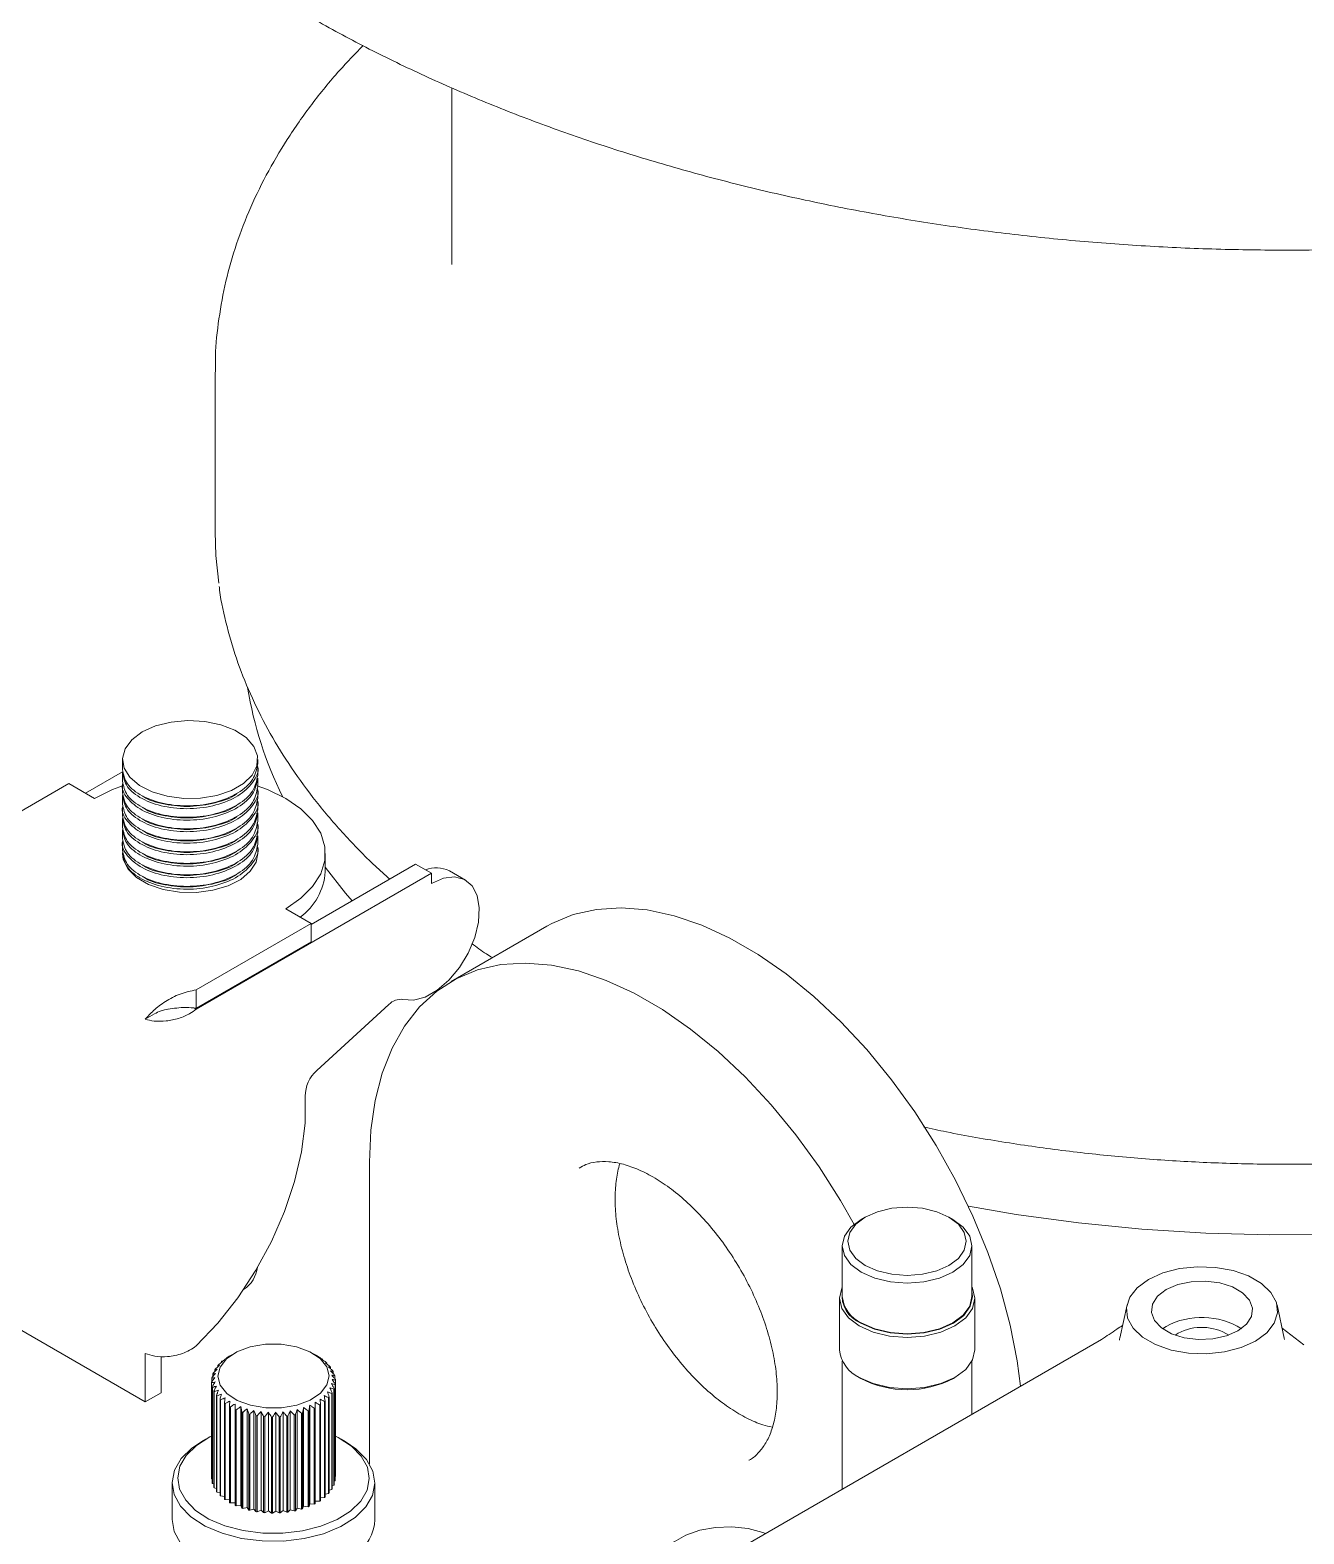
# Model space of a CAD drawing. Header units: millimetres. Extents: x 30710 to 48779, y -19256 to -8564.
# Drawn here: x 40227.6 to 40340.6, y -15213.7 to -15080.2 of the extents above; entities that cross this region are included whole.
import ezdxf

# ---------------------------------------------------------------- set-up
doc = ezdxf.new("R2010")
doc.units = ezdxf.units.MM
doc.header["$LTSCALE"] = 10
doc.layers.add('粗实线', color=4, linetype='Continuous', lineweight=18)

msp = doc.modelspace()

# ---------------------------------------------------------------- linework, layer by layer
at = {"layer": '粗实线'}
for p, q in [((40265.004, -15085.355), (40265.006, -15101.032)), ((40265.007, -15100.931), (40265.006, -15101.032)), ((40244.007, -15110.566), (40244.006, -15110.673)), ((40244.006, -15110.673), (40244.006, -15124.757)), ((40235.779, -15144.958), (40235.779, -15145.851)), ((40247.779, -15145.34), (40247.779, -15144.958)), ((40232.516, -15147.949), (40235.796, -15146.056)), ((40235.779, -15146.103), (40235.779, -15146.871)), ((40247.779, -15146.361), (40247.779, -15145.592)), ((40247.779, -15147.382), (40247.779, -15146.613)), ((40220.83, -15152.981), (40231.031, -15147.092)), ((40231.031, -15147.092), (40233.294, -15148.398)), ((40235.779, -15147.123), (40235.779, -15147.892)), ((40247.779, -15148.402), (40247.779, -15147.634)), ((40235.779, -15148.144), (40235.779, -15148.913)), ((40235.779, -15149.165), (40235.779, -15149.933)), ((40247.779, -15149.423), (40247.779, -15148.654)), ((40235.779, -15150.185), (40235.779, -15150.954)), ((40247.779, -15150.444), (40247.779, -15149.675)), ((40235.779, -15151.206), (40235.779, -15151.975)), ((40247.779, -15151.464), (40247.779, -15150.696)), ((40247.779, -15152.485), (40247.779, -15151.716)), ((40235.779, -15152.227), (40235.779, -15152.995)), ((40235.779, -15153.247), (40235.779, -15153.296)), ((40247.779, -15153.296), (40247.779, -15152.737)), ((40253.779, -15154.929), (40253.779, -15153.296)), ((40252.527, -15159.583), (40261.789, -15154.236)), ((40261.789, -15154.236), (40263.203, -15155.053)), ((40242.326, -15167.105), (40263.203, -15155.053)), ((40263.203, -15155.053), (40263.203, -15155.951)), ((40266.203, -15155.654), (40264.789, -15154.837)), ((40252.527, -15159.501), (40250.264, -15158.195)), ((40242.326, -15165.39), (40252.527, -15159.501)), ((40252.527, -15159.501), (40252.527, -15161.134)), ((40273.425, -15159.754), (40264.939, -15164.652)), ((40242.326, -15167.023), (40252.527, -15161.134)), ((40242.326, -15165.39), (40242.326, -15167.023)), ((40237.8, -15168.003), (40238.618, -15167.531)), ((40242.164, -15167.012), (40242.326, -15167.105)), ((40259.427, -15166.698), (40253.013, -15172.551)), ((40257.689, -15207.444), (40257.689, -15180.677)), ((40301.682, -15185.561), (40301.328, -15185.765)), ((40309.107, -15185.561), (40309.461, -15185.765)), ((40299.645, -15188.112), (40299.645, -15192.603)), ((40311.145, -15192.603), (40311.145, -15188.112)), ((40237.8, -15201.961), (40220.83, -15192.164)), ((40299.395, -15192.766), (40299.395, -15197.339)), ((40311.395, -15197.339), (40311.395, -15192.766)), ((40324.904, -15193.345), (40324.261, -15196.298)), ((40338.855, -15196.298), (40338.212, -15193.345)), ((40328.376, -15195.257), (40328.058, -15195.461)), ((40329.437, -15195.869), (40329.184, -15196.035)), ((40340.598, -15196.907), (40338.664, -15195.421)), ((40322.654, -15196.421), (40256.474, -15234.625)), ((40338.879, -15196.423), (40338.855, -15196.298)), ((40237.8, -15201.961), (40237.8, -15197.651)), ((40239.215, -15201.145), (40239.215, -15197.919)), ((40244.582, -15198.45), (40244.582, -15198.384)), ((40244.997, -15198.093), (40244.997, -15198.065)), ((40245.691, -15197.651), (40245.48, -15197.772)), ((40245.48, -15197.773), (40245.48, -15197.772)), ((40253.07, -15197.882), (40252.67, -15197.651)), ((40253.537, -15198.231), (40253.537, -15198.189)), ((40253.923, -15198.602), (40253.923, -15198.519)), ((40299.645, -15198.328), (40299.645, -15209.703)), ((40311.145, -15203.064), (40311.145, -15198.328)), ((40243.697, -15200.195), (40243.697, -15199.878)), ((40243.794, -15199.714), (40243.794, -15199.483)), ((40243.976, -15199.262), (40243.976, -15199.099)), ((40244.24, -15198.84), (40244.24, -15198.73)), ((40254.235, -15199.005), (40254.235, -15198.875)), ((40254.467, -15199.44), (40254.467, -15199.251)), ((40254.615, -15199.903), (40254.615, -15199.64)), ((40301.294, -15199.87), (40301.152, -15199.788)), ((40309.497, -15199.869), (40309.638, -15199.788)), ((40237.8, -15201.961), (40239.215, -15201.145)), ((40243.682, -15208.735), (40243.682, -15200.216)), ((40243.686, -15208.797), (40243.686, -15200.277)), ((40243.745, -15209.132), (40243.745, -15200.613)), ((40243.762, -15209.193), (40243.762, -15200.673)), ((40243.893, -15209.522), (40243.893, -15201.002)), ((40243.924, -15209.581), (40243.924, -15201.061)), ((40254.349, -15209.732), (40254.349, -15201.212)), ((40254.384, -15209.674), (40254.384, -15201.154)), ((40254.544, -15209.349), (40254.544, -15200.83)), ((40254.566, -15209.289), (40254.566, -15200.769)), ((40254.654, -15208.956), (40254.654, -15200.436)), ((40254.663, -15208.895), (40254.663, -15200.375)), ((40254.678, -15208.557), (40254.678, -15200.037)), ((40244.125, -15209.897), (40244.125, -15201.378)), ((40244.168, -15209.954), (40244.168, -15201.434)), ((40244.437, -15210.253), (40244.437, -15201.734)), ((40244.491, -15210.306), (40244.491, -15201.786)), ((40244.823, -15210.584), (40244.823, -15202.064)), ((40244.889, -15210.632), (40244.889, -15202.112)), ((40245.278, -15210.884), (40245.278, -15202.364)), ((40245.354, -15210.927), (40245.354, -15202.407)), ((40245.766, -15210.911), (40245.766, -15202.146)), ((40245.794, -15211.149), (40245.794, -15202.629)), ((40245.879, -15211.186), (40245.879, -15202.666)), ((40246.284, -15211.14), (40246.284, -15202.375)), ((40246.849, -15211.33), (40246.849, -15202.565)), ((40251.275, -15211.394), (40251.275, -15202.629)), ((40251.855, -15211.22), (40251.855, -15202.456)), ((40252.393, -15211.007), (40252.393, -15202.242)), ((40252.803, -15211.035), (40252.803, -15202.515)), ((40252.883, -15210.994), (40252.883, -15202.474)), ((40253.293, -15210.754), (40253.293, -15202.234)), ((40253.363, -15210.708), (40253.363, -15202.188)), ((40253.719, -15210.44), (40253.719, -15201.92)), ((40253.778, -15210.389), (40253.778, -15201.869)), ((40254.072, -15210.097), (40254.072, -15201.577)), ((40254.12, -15210.042), (40254.12, -15201.523)), ((40246.364, -15211.374), (40246.364, -15202.854)), ((40246.456, -15211.405), (40246.456, -15202.885)), ((40246.979, -15211.556), (40246.979, -15203.036)), ((40247.077, -15211.58), (40247.077, -15203.06)), ((40247.45, -15211.477), (40247.45, -15202.712)), ((40247.628, -15211.692), (40247.628, -15203.172)), ((40247.73, -15211.709), (40247.73, -15203.189)), ((40248.078, -15211.58), (40248.078, -15202.815)), ((40248.301, -15211.781), (40248.301, -15203.261)), ((40248.407, -15211.79), (40248.407, -15203.27)), ((40248.723, -15211.637), (40248.723, -15202.872)), ((40248.989, -15211.819), (40248.989, -15203.3)), ((40249.095, -15211.821), (40249.095, -15203.301)), ((40249.376, -15211.646), (40249.376, -15202.881)), ((40249.679, -15211.808), (40249.679, -15203.288)), ((40249.785, -15211.802), (40249.785, -15203.282)), ((40250.026, -15211.608), (40250.026, -15202.843)), ((40250.362, -15211.747), (40250.362, -15203.227)), ((40250.465, -15211.733), (40250.465, -15203.214)), ((40250.662, -15211.524), (40250.662, -15202.759)), ((40251.026, -15211.637), (40251.026, -15203.117)), ((40251.126, -15211.616), (40251.126, -15203.096)), ((40251.661, -15211.48), (40251.661, -15202.96)), ((40251.755, -15211.452), (40251.755, -15202.932)), ((40252.256, -15211.278), (40252.256, -15202.759)), ((40252.344, -15211.243), (40252.344, -15202.724)), ((40243.169, -15205.259), (40242.815, -15205.463)), ((40255.545, -15205.463), (40255.191, -15205.259)), ((40241.937, -15206.052), (40242.815, -15205.463)), ((40240.18, -15209.136), (40240.18, -15212.402)), ((40243.745, -15208.824), (40243.686, -15208.797)), ((40243.893, -15209.24), (40243.762, -15209.193)), ((40254.544, -15209.349), (40254.384, -15209.401)), ((40254.654, -15208.956), (40254.566, -15208.993)), ((40254.678, -15208.557), (40254.663, -15208.565)), ((40258.18, -15212.402), (40258.18, -15209.136)), ((40244.125, -15209.635), (40243.924, -15209.581)), ((40244.437, -15210.003), (40244.168, -15209.954)), ((40244.823, -15210.341), (40244.491, -15210.306)), ((40245.278, -15210.645), (40244.889, -15210.632)), ((40253.719, -15210.44), (40253.363, -15210.467)), ((40254.072, -15210.097), (40253.778, -15210.142)), ((40254.349, -15209.732), (40254.12, -15209.785)), ((40245.766, -15210.911), (40245.354, -15210.927)), ((40245.794, -15211.149), (40245.766, -15210.911)), ((40246.284, -15211.14), (40245.879, -15211.186)), ((40246.364, -15211.374), (40246.284, -15211.14)), ((40246.849, -15211.33), (40246.456, -15211.405)), ((40246.979, -15211.556), (40246.849, -15211.33)), ((40247.45, -15211.477), (40247.077, -15211.58)), ((40247.628, -15211.692), (40247.45, -15211.477)), ((40248.078, -15211.58), (40247.73, -15211.709)), ((40248.301, -15211.781), (40248.078, -15211.58)), ((40248.723, -15211.637), (40248.407, -15211.79)), ((40248.989, -15211.819), (40248.723, -15211.637)), ((40249.376, -15211.646), (40249.095, -15211.821)), ((40249.679, -15211.808), (40249.376, -15211.646)), ((40250.026, -15211.608), (40249.785, -15211.802)), ((40250.362, -15211.747), (40250.026, -15211.608)), ((40250.662, -15211.524), (40250.465, -15211.733)), ((40251.026, -15211.637), (40250.662, -15211.524)), ((40251.275, -15211.394), (40251.126, -15211.616)), ((40251.661, -15211.48), (40251.275, -15211.394)), ((40251.855, -15211.22), (40251.755, -15211.452)), ((40252.256, -15211.278), (40251.855, -15211.22)), ((40252.393, -15211.007), (40252.344, -15211.243)), ((40252.803, -15211.035), (40252.393, -15211.007)), ((40253.293, -15210.754), (40252.883, -15210.756))]:
    msp.add_line(p, q, dxfattribs=at)
for points in [[(40244.006, -15124.757), (40244.075, -15126.848), (40244.335, -15129.312)], [(40237.537, -15142.508), (40236.615, -15143.194), (40236.017, -15143.991), (40235.782, -15144.849), (40235.924, -15145.713), (40236.433, -15146.53), (40237.279, -15147.248), (40238.407, -15147.822), (40239.747, -15148.216), (40241.215, -15148.406), (40242.718, -15148.379), (40244.162, -15148.136), (40245.457, -15147.694), (40246.52, -15147.08), (40247.286, -15146.333), (40247.705, -15145.499), (40247.753, -15144.632), (40247.424, -15143.784), (40246.742, -15143.011), (40245.747, -15142.359), (40244.503, -15141.871), (40243.088, -15141.577), (40241.591, -15141.496), (40240.105, -15141.631), (40238.725, -15141.976), (40237.537, -15142.508)], [(40233.294, -15148.398), (40234.896, -15147.622), (40235.879, -15147.264)], [(40247.727, -15147.28), (40248.662, -15147.622), (40250.264, -15148.398), (40251.609, -15149.323), (40252.655, -15150.369), (40253.37, -15151.503), (40253.734, -15152.693), (40253.734, -15153.9), (40253.37, -15155.089), (40252.655, -15156.224), (40251.609, -15157.27), (40250.264, -15158.195)], [(40235.779, -15153.296), (40235.853, -15153.838), (40236.273, -15154.672), (40237.038, -15155.419), (40238.102, -15156.033), (40239.396, -15156.475), (40240.841, -15156.717), (40242.344, -15156.745), (40243.812, -15156.555), (40245.152, -15156.161), (40246.28, -15155.587), (40247.125, -15154.869), (40247.635, -15154.052), (40247.779, -15153.296)], [(40256.157, -15157.487), (40255.579, -15156.802), (40253.779, -15154.494)], [(40263.203, -15155.951), (40264.262, -15155.495), (40265.253, -15155.377), (40266.115, -15155.606), (40266.793, -15156.166), (40267.244, -15157.023), (40267.439, -15158.122), (40267.366, -15159.393), (40267.03, -15160.756), (40266.452, -15162.126), (40265.668, -15163.414), (40264.729, -15164.541), (40263.693, -15165.434), (40262.626, -15166.037), (40261.596, -15166.312), (40260.667, -15166.242)], [(40273.425, -15159.754), (40273.872, -15159.508), (40275.774, -15158.721), (40277.832, -15158.255), (40280.024, -15158.115), (40282.328, -15158.303), (40284.72, -15158.818), (40287.175, -15159.653), (40289.67, -15160.8), (40292.177, -15162.247), (40294.671, -15163.98), (40297.126, -15165.98), (40299.518, -15168.227), (40301.822, -15170.699), (40304.014, -15173.369), (40306.072, -15176.211), (40307.974, -15179.195), (40309.701, -15182.29), (40311.236, -15185.466), (40312.562, -15188.688), (40313.666, -15191.924), (40314.537, -15195.142), (40315.165, -15198.307), (40315.467, -15200.569)], [(40257.689, -15180.677), (40257.816, -15177.859), (40258.196, -15175.216), (40258.824, -15172.776), (40259.695, -15170.564), (40260.799, -15168.603), (40262.125, -15166.911), (40263.66, -15165.508), (40265.387, -15164.407), (40267.289, -15163.619), (40269.347, -15163.153), (40271.539, -15163.014), (40273.842, -15163.202), (40276.234, -15163.716), (40278.69, -15164.551), (40281.184, -15165.698), (40283.691, -15167.145), (40286.185, -15168.878), (40288.641, -15170.878), (40291.033, -15173.126), (40293.337, -15175.598), (40295.529, -15178.268), (40297.587, -15181.11), (40299.489, -15184.093), (40300.691, -15186.203)], [(40251.996, -15174.815), (40251.982, -15177.212), (40251.666, -15179.755), (40251.056, -15182.391), (40250.163, -15185.062), (40249.008, -15187.711), (40247.615, -15190.282), (40246.013, -15192.719), (40244.237, -15194.97), (40242.326, -15196.988)], [(40309.107, -15185.561), (40308.02, -15185.079), (40306.754, -15184.776), (40305.395, -15184.673), (40304.036, -15184.776), (40302.77, -15185.079), (40301.683, -15185.561), (40300.848, -15186.188), (40300.324, -15186.919), (40300.145, -15187.704), (40300.324, -15188.488), (40300.848, -15189.219), (40301.683, -15189.847)], [(40343.278, -15187.081), (40337.582, -15187.132), (40331.891, -15186.98), (40326.227, -15186.626), (40320.611, -15186.072), (40315.066, -15185.319), (40310.842, -15184.603)], [(40301.329, -15190.459), (40300.415, -15189.772), (40299.841, -15188.971), (40299.645, -15188.112), (40299.841, -15187.253), (40300.415, -15186.452), (40301.328, -15185.765)], [(40309.461, -15185.765), (40310.375, -15186.452), (40310.949, -15187.253), (40311.145, -15188.112), (40310.949, -15188.971), (40310.375, -15189.772), (40309.461, -15190.459), (40308.27, -15190.987), (40306.883, -15191.318), (40305.395, -15191.431), (40303.907, -15191.318), (40302.52, -15190.987), (40301.329, -15190.459)], [(40301.683, -15189.847), (40302.77, -15190.328), (40304.036, -15190.631), (40305.395, -15190.734), (40306.754, -15190.631), (40308.02, -15190.328), (40309.107, -15189.847), (40309.942, -15189.219), (40310.466, -15188.488), (40310.645, -15187.704), (40310.466, -15186.919), (40309.942, -15186.188), (40309.107, -15185.561)], [(40336.3, -15196.565), (40337.297, -15195.831), (40337.961, -15194.98), (40338.252, -15194.062), (40338.155, -15193.13), (40337.674, -15192.239), (40336.837, -15191.44), (40335.694, -15190.78), (40334.31, -15190.297), (40332.767, -15190.02), (40331.153, -15189.963), (40329.563, -15190.132), (40328.088, -15190.515), (40326.816, -15191.09)], [(40301.152, -15195.215), (40300.199, -15194.498), (40299.599, -15193.663), (40299.395, -15192.766), (40299.599, -15191.87), (40299.645, -15191.777)], [(40311.145, -15191.777), (40311.191, -15191.87), (40311.395, -15192.766), (40311.191, -15193.663), (40310.591, -15194.498), (40309.638, -15195.215), (40308.395, -15195.766), (40306.948, -15196.112), (40305.395, -15196.23), (40303.842, -15196.112), (40302.395, -15195.766), (40301.152, -15195.215)], [(40326.816, -15191.09), (40325.819, -15191.825), (40325.155, -15192.676), (40324.864, -15193.594), (40324.961, -15194.526), (40325.442, -15195.417), (40326.279, -15196.216), (40327.422, -15196.876), (40328.806, -15197.358), (40330.349, -15197.636), (40331.963, -15197.692), (40333.553, -15197.524), (40335.028, -15197.141), (40336.3, -15196.565)], [(40328.376, -15191.991), (40327.608, -15192.583), (40327.161, -15193.276), (40327.069, -15194.013), (40327.342, -15194.736), (40327.956, -15195.385), (40328.861, -15195.907), (40329.985, -15196.262), (40331.237, -15196.419), (40332.515, -15196.366), (40333.715, -15196.108), (40334.74, -15195.665)], [(40334.74, -15195.665), (40335.508, -15195.073), (40335.955, -15194.38), (40336.047, -15193.643), (40335.774, -15192.92), (40335.16, -15192.271), (40334.255, -15191.748), (40333.131, -15191.394), (40331.879, -15191.237), (40330.601, -15191.289), (40329.401, -15191.548), (40328.376, -15191.991)], [(40301.294, -15194.97), (40302.495, -15195.503), (40303.894, -15195.837), (40305.395, -15195.951), (40306.896, -15195.837), (40308.295, -15195.503), (40309.496, -15194.97), (40310.418, -15194.277), (40310.997, -15193.469), (40311.195, -15192.603), (40311.145, -15192.164)], [(40301.329, -15194.95), (40302.52, -15195.478), (40303.907, -15195.809), (40305.395, -15195.922), (40306.883, -15195.809), (40308.27, -15195.478), (40309.461, -15194.95), (40310.375, -15194.263), (40310.949, -15193.462), (40311.145, -15192.603)], [(40244.451, -15200.476), (40244.246, -15199.674), (40244.441, -15198.871), (40245.02, -15198.133), (40245.936, -15197.518), (40247.115, -15197.078), (40248.461, -15196.846), (40249.865, -15196.844), (40251.214, -15197.069), (40252.398, -15197.505), (40253.322, -15198.116), (40253.909, -15198.852)], [(40301.152, -15199.788), (40302.395, -15200.338), (40303.842, -15200.684), (40305.395, -15200.803), (40306.948, -15200.684), (40308.395, -15200.338), (40309.638, -15199.788), (40310.591, -15199.071), (40311.191, -15198.235), (40311.395, -15197.339)], [(40324.261, -15196.298), (40324.25, -15196.352), (40324.227, -15196.488)], [(40253.909, -15198.852), (40254.114, -15199.655), (40253.919, -15200.457), (40253.34, -15201.196), (40252.424, -15201.811), (40251.245, -15202.251), (40249.899, -15202.482), (40248.495, -15202.485), (40247.146, -15202.259), (40245.962, -15201.823), (40245.038, -15201.213), (40244.451, -15200.476)], [(40243.794, -15204.932), (40243.538, -15205.058), (40242.34, -15205.815)], [(40256.02, -15211.641), (40256.92, -15210.756), (40257.481, -15209.783), (40257.68, -15208.764), (40257.507, -15207.743), (40256.97, -15206.765), (40256.093, -15205.873), (40254.913, -15205.105), (40254.615, -15204.955)], [(40256.423, -15212.221), (40255.154, -15213.022), (40253.623, -15213.654), (40251.899, -15214.089), (40250.056, -15214.307), (40248.174, -15214.299), (40246.337, -15214.066), (40244.624, -15213.617), (40243.11, -15212.972), (40241.861, -15212.16), (40240.932, -15211.215), (40240.363, -15210.18), (40240.18, -15209.099), (40240.391, -15208.019), (40240.985, -15206.989), (40241.937, -15206.052)], [(40242.34, -15205.815), (40241.44, -15206.7), (40240.879, -15207.673), (40240.68, -15208.692), (40240.853, -15209.713), (40241.39, -15210.691), (40242.267, -15211.583), (40243.447, -15212.351), (40244.877, -15212.96), (40246.495, -15213.384), (40248.23, -15213.604), (40250.007, -15213.612), (40251.748, -15213.406), (40253.377, -15212.995), (40254.822, -15212.398), (40256.02, -15211.641)], [(40255.545, -15205.463), (40256.499, -15206.113), (40257.428, -15207.057), (40257.997, -15208.093), (40258.18, -15209.174), (40257.97, -15210.253), (40257.375, -15211.284), (40256.423, -15212.221)], [(40240.18, -15212.402), (40240.363, -15213.446), (40240.932, -15214.481), (40241.861, -15215.426), (40243.11, -15216.238), (40244.624, -15216.883), (40246.337, -15217.332), (40248.174, -15217.565), (40250.056, -15217.573), (40251.899, -15217.355), (40253.623, -15216.921), (40255.154, -15216.289), (40256.423, -15215.487)], [(40292.838, -15213.633), (40292.606, -15213.548), (40291.28, -15213.203), (40289.849, -15213.052), (40288.398, -15213.103), (40287.009, -15213.352), (40285.764, -15213.787), (40284.736, -15214.381), (40283.983, -15215.099), (40283.551, -15215.901), (40283.463, -15216.739), (40283.725, -15217.565), (40284.322, -15218.33), (40284.469, -15218.464)]]:
    msp.add_lwpolyline(points, dxfattribs=at)
for centre, radius, start, end in [((40280.722, -15133.066), 34.281, 189.23766, 206.27362), ((40263.612, -15157.142), 2.588, 62.9512, 111.66321), ((40248.285, -15154.512), 5.51, 306.47026, 355.6533), ((40260.475, -15167.631), 1.403, 82.12761, 138.29169), ((40255.072, -15174.836), 3.076, 132.01886, 179.60594), ((40244.982, -15189.628), 2.818, 303.24336, 352.15378), ((40302.265, -15192.512), 2.643, 172.42731, 248.44385), ((40302.517, -15192.32), 2.886, 185.62978, 245.69036), ((40331.541, -15201.132), 6.673, 58.1952, 118.31002), ((40331.542, -15199.799), 4.458, 57.59845, 118.18493), ((40302.392, -15197.043), 3.012, 185.62978, 245.69036), ((40246.561, -15200.699), 3.043, 138.32839, 139.69788), ((40247.079, -15201.223), 3.781, 130.13921, 131.3243), ((40247.606, -15201.924), 4.659, 123.03683, 124.0679), ((40250.962, -15201.625), 4.294, 53.15433, 54.24304), ((40251.492, -15200.991), 3.467, 45.47529, 46.73077), ((40245.555, -15200.131), 1.876, 170.37168, 172.26273), ((40245.757, -15200.187), 2.086, 158.5263, 160.28815), ((40246.105, -15200.361), 2.475, 147.77595, 149.34791), ((40251.991, -15200.542), 2.795, 36.6055, 38.05496), ((40252.395, -15200.281), 2.313, 27.25604, 28.07815), ((40252.423, -15200.267), 2.282, 26.4264, 27.25603), ((40252.702, -15200.154), 1.98, 15.02668, 16.85038), ((40252.839, -15200.127), 1.841, 2.78387, 4.69864), ((40305.395, -15192.084), 8.8, 242.22233, 297.78304), ((40245.521, -15200.126), 1.841, 182.78387, 184.69864), ((40245.658, -15200.099), 1.98, 195.02668, 196.85038), ((40245.937, -15199.986), 2.282, 206.4264, 207.25603), ((40245.965, -15199.972), 2.313, 207.25604, 208.07815), ((40252.255, -15199.892), 2.475, 327.77595, 329.34791), ((40252.603, -15200.066), 2.086, 338.5263, 340.28815), ((40252.805, -15200.122), 1.876, 350.37168, 352.26273), ((40246.369, -15199.711), 2.795, 216.6055, 218.05496), ((40246.868, -15199.262), 3.467, 225.47529, 226.73077), ((40247.398, -15198.628), 4.294, 233.15433, 234.24304), ((40247.908, -15197.838), 5.235, 239.83806, 240.79202), ((40248.356, -15196.947), 6.233, 245.73096, 246.58015), ((40250.263, -15197.49), 5.63, 296.81507, 297.7238), ((40250.754, -15198.329), 4.659, 303.03683, 304.0679), ((40251.281, -15199.03), 3.781, 310.13921, 311.3243), ((40251.799, -15199.554), 3.043, 318.32839, 319.69788), ((40248.712, -15196.03), 7.216, 251.01658, 251.78677), ((40248.96, -15195.176), 8.106, 255.85041, 256.56315), ((40249.106, -15194.471), 8.826, 260.36245, 261.03585), ((40249.168, -15193.988), 9.313, 264.66312, 265.31285), ((40249.18, -15193.78), 9.521, 268.84953, 269.48976), ((40249.184, -15193.87), 9.431, 273.01158, 273.65587), ((40249.221, -15194.248), 9.052, 277.23761, 277.89977), ((40249.33, -15194.872), 8.418, 281.62001, 282.31501), ((40249.536, -15195.677), 7.587, 286.26107, 287.00594), ((40249.849, -15196.579), 6.632, 291.27917, 292.09396), ((40245.521, -15208.646), 1.841, 182.78387, 184.69864), ((40245.658, -15208.619), 1.98, 195.02668, 196.85038), ((40252.603, -15208.586), 2.086, 338.5263, 340.28815), ((40252.805, -15208.642), 1.876, 350.37168, 352.26273), ((40245.951, -15208.499), 2.298, 206.42922, 208.08097), ((40246.369, -15208.231), 2.795, 216.6055, 218.05496), ((40246.868, -15207.781), 3.467, 225.47529, 226.73077), ((40247.398, -15207.148), 4.294, 233.15433, 234.24304), ((40251.281, -15207.55), 3.781, 310.13921, 311.3243), ((40251.799, -15208.074), 3.043, 318.32839, 319.69788), ((40252.255, -15208.412), 2.475, 327.77595, 329.34791), ((40247.908, -15206.358), 5.235, 239.83806, 240.79202), ((40248.356, -15205.467), 6.233, 245.73096, 246.58015), ((40248.712, -15204.55), 7.216, 251.01658, 251.78677), ((40248.96, -15203.696), 8.106, 255.85041, 256.56315), ((40249.106, -15202.991), 8.826, 260.36245, 261.03585), ((40249.168, -15202.508), 9.313, 264.66312, 265.31285), ((40249.18, -15202.3), 9.521, 268.84953, 269.48976), ((40249.184, -15202.39), 9.431, 273.01158, 273.65587), ((40249.221, -15202.768), 9.052, 277.23761, 277.89977), ((40249.33, -15203.392), 8.418, 281.62001, 282.31501), ((40249.536, -15204.197), 7.587, 286.26107, 287.00594), ((40249.849, -15205.099), 6.632, 291.27917, 292.09396), ((40250.263, -15206.01), 5.63, 296.81507, 297.7238), ((40250.754, -15206.849), 4.659, 303.03683, 304.0679), ((40254.304, -15212.237), 3.879, 303.09755, 357.55442)]:
    msp.add_arc(centre, radius, start, end, dxfattribs=at)
for points, knots in [([(40227.578, -14989.646), (40226.68, -14990.739), (40224.836, -14992.985), (40222.406, -14996.51), (40220.216, -15000.168), (40218.347, -15003.892), (40216.795, -15007.665), (40215.566, -15011.475), (40214.658, -15015.311), (40214.071, -15019.16), (40213.804, -15023.014), (40213.855, -15026.862), (40214.222, -15030.697), (40214.902, -15034.509), (40215.894, -15038.29), (40217.197, -15042.035), (40218.808, -15045.734), (40220.726, -15049.381), (40222.949, -15052.966), (40225.472, -15056.479), (40228.291, -15059.911), (40231.399, -15063.251), (40234.788, -15066.489), (40238.446, -15069.616), (40242.365, -15072.622), (40246.531, -15075.5), (40250.932, -15078.241), (40255.556, -15080.839), (40260.389, -15083.289), (40265.418, -15085.584), (40270.629, -15087.72), (40276.009, -15089.693), (40281.544, -15091.499), (40287.219, -15093.134), (40293.022, -15094.595), (40298.937, -15095.88), (40304.95, -15096.985), (40311.045, -15097.909), (40317.209, -15098.649), (40323.426, -15099.206), (40329.681, -15099.576), (40335.959, -15099.76), (40342.244, -15099.757), (40348.521, -15099.568), (40354.774, -15099.192), (40360.989, -15098.63), (40367.15, -15097.884), (40373.242, -15096.955), (40379.251, -15095.844), (40385.161, -15094.555), (40390.959, -15093.089), (40396.63, -15091.45), (40402.16, -15089.639), (40407.535, -15087.661), (40412.743, -15085.52), (40417.767, -15083.217), (40422.173, -15080.989), (40424.836, -15079.485), (40425.96, -15078.85)], [0, 0, 0, 0, 4.9371447, 10.1444346, 15.3218674, 20.465067, 25.5713667, 30.6404104, 35.6744978, 40.6785985, 45.660033, 50.6278847, 55.5916858, 60.558881, 65.5393688, 70.5418314, 75.5730798, 80.6376018, 85.7373666, 90.8719148, 96.0387163, 101.2337241, 106.4520151, 111.6883997, 116.9379136, 122.1961467, 127.4594127, 132.7247908, 137.9895023, 143.2521584, 148.5118608, 153.7680913, 159.0206217, 164.2694393, 169.5146884, 174.7566254, 179.9955849, 185.2319553, 190.4661612, 195.6986508, 200.929888, 206.1603464, 211.3905061, 216.6208491, 221.8517026, 227.0835553, 232.3168956, 237.5522099, 242.7899789, 248.0306717, 253.2747377, 258.5225938, 263.7746064, 269.0310658, 274.2921519, 279.5578868, 284.8280737, 288.6761189, 288.6761189, 288.6761189, 288.6761189]), ([(40257.132, -15081.596), (40256.42, -15082.329), (40254.775, -15084.025), (40252.529, -15086.808), (40250.353, -15089.906), (40248.495, -15093.083), (40246.948, -15096.319), (40245.723, -15099.6), (40244.813, -15102.913), (40244.248, -15106.244), (40243.994, -15108.797), (40244.031, -15110.232), (40244.039, -15110.555)], [0, 0, 0, 0, 2.8073039, 6.4840935, 10.1444877, 13.7838841, 17.3984805, 20.9860886, 24.5468238, 28.0834633, 31.6013522, 32.6226368, 32.6226368, 32.6226368, 32.6226368]), ([(40244.369, -15129.595), (40244.381, -15129.707), (40244.502, -15130.904), (40245.031, -15133.169), (40245.975, -15136.374), (40247.261, -15139.537), (40248.845, -15142.653), (40250.735, -15145.709), (40252.918, -15148.698), (40255.407, -15151.6), (40257.602, -15153.893), (40259.059, -15155.176), (40259.495, -15155.56)], [0, 0, 0, 0, 0.3671657, 3.9162594, 7.4730171, 11.0421308, 14.6266287, 18.2276961, 21.8448359, 25.4762788, 29.1195032, 30.6793625, 30.6793625, 30.6793625, 30.6793625]), ([(40247.779, -15146.613), (40247.689, -15147.088), (40247.509, -15148.037), (40246.121, -15149.254), (40244.138, -15150.088), (40241.777, -15150.422), (40239.428, -15150.216), (40237.41, -15149.507), (40236.151, -15148.424), (40235.627, -15147.501), (40235.808, -15147.039), (40235.825, -15146.997)], [0, 0, 0, 0, 1.8840105, 3.768021, 5.6520315, 7.536042, 9.4200525, 11.304063, 13.1880735, 15.072084, 15.260266, 15.260266, 15.260266, 15.260266]), ([(40247.738, -15145.466), (40247.753, -15145.508), (40247.931, -15146.013), (40247.407, -15147.021), (40246.148, -15148.232), (40244.131, -15149.067), (40241.781, -15149.401), (40239.42, -15149.195), (40237.437, -15148.488), (40236.05, -15147.399), (40235.869, -15146.535), (40235.779, -15146.103)], [0, 0, 0, 0, 0.171058, 2.056804, 3.9425501, 5.8282961, 7.7140421, 9.5997881, 11.4855341, 13.3712801, 15.2570262, 15.2570262, 15.2570262, 15.2570262]), ([(40247.738, -15147.508), (40247.753, -15147.55), (40247.931, -15148.054), (40247.407, -15149.062), (40246.148, -15150.273), (40244.131, -15151.109), (40241.781, -15151.443), (40239.42, -15151.236), (40237.437, -15150.529), (40236.05, -15149.44), (40235.869, -15148.576), (40235.779, -15148.144)], [0, 0, 0, 0, 0.171058, 2.056804, 3.9425501, 5.8282961, 7.7140421, 9.5997881, 11.4855341, 13.3712801, 15.2570262, 15.2570262, 15.2570262, 15.2570262]), ([(40245.942, -15147.95), (40245.924, -15147.967), (40245.49, -15148.37), (40244.013, -15148.849), (40241.78, -15149.21), (40239.544, -15148.977), (40238.058, -15148.58), (40237.618, -15148.214), (40237.592, -15148.192)], [0, 0, 0, 0, 0.0938072, 2.2186662, 4.3435252, 6.4683842, 8.5932433, 8.7267786, 8.7267786, 8.7267786, 8.7267786]), ([(40247.738, -15148.528), (40247.753, -15148.57), (40247.931, -15149.075), (40247.407, -15150.083), (40246.148, -15151.294), (40244.131, -15152.129), (40241.779, -15152.463), (40239.427, -15152.257), (40237.41, -15151.549), (40236.151, -15150.466), (40235.627, -15149.543), (40235.808, -15149.081), (40235.825, -15149.039)], [0, 0, 0, 0, 0.1707888, 2.0535672, 3.9363456, 5.8191239, 7.7019023, 9.5846807, 11.467459, 13.3502374, 15.2330158, 15.4210747, 15.4210747, 15.4210747, 15.4210747]), ([(40245.942, -15148.971), (40245.924, -15148.988), (40245.49, -15149.391), (40244.013, -15149.869), (40241.78, -15150.231), (40239.544, -15149.998), (40238.058, -15149.6), (40237.618, -15149.234), (40237.592, -15149.213)], [0, 0, 0, 0, 0.0938072, 2.2186662, 4.3435252, 6.4683842, 8.5932433, 8.7267786, 8.7267786, 8.7267786, 8.7267786]), ([(40247.738, -15150.57), (40247.753, -15150.612), (40247.931, -15151.116), (40247.407, -15152.124), (40246.148, -15153.335), (40244.131, -15154.171), (40241.781, -15154.505), (40239.42, -15154.298), (40237.437, -15153.591), (40236.05, -15152.502), (40235.869, -15151.638), (40235.779, -15151.206)], [0, 0, 0, 0, 0.171058, 2.056804, 3.9425501, 5.8282961, 7.7140421, 9.5997881, 11.4855341, 13.3712801, 15.2570262, 15.2570262, 15.2570262, 15.2570262]), ([(40245.942, -15149.992), (40245.924, -15150.009), (40245.49, -15150.412), (40244.013, -15150.89), (40241.78, -15151.251), (40239.544, -15151.018), (40238.058, -15150.621), (40237.618, -15150.255), (40237.592, -15150.233)], [0, 0, 0, 0, 0.0938072, 2.2186662, 4.3435252, 6.4683842, 8.5932433, 8.7267786, 8.7267786, 8.7267786, 8.7267786]), ([(40247.779, -15151.716), (40247.689, -15152.191), (40247.509, -15153.14), (40246.121, -15154.357), (40244.138, -15155.191), (40241.777, -15155.525), (40239.428, -15155.319), (40237.41, -15154.611), (40236.151, -15153.528), (40235.627, -15152.605), (40235.808, -15152.143), (40235.825, -15152.101)], [0, 0, 0, 0, 1.8840105, 3.768021, 5.6520315, 7.536042, 9.4200525, 11.304063, 13.1880735, 15.072084, 15.260266, 15.260266, 15.260266, 15.260266]), ([(40245.942, -15151.012), (40245.924, -15151.029), (40245.49, -15151.432), (40244.013, -15151.911), (40241.78, -15152.272), (40239.544, -15152.039), (40238.058, -15151.642), (40237.618, -15151.276), (40237.592, -15151.254)], [0, 0, 0, 0, 0.0938072, 2.2186662, 4.3435252, 6.4683842, 8.5932433, 8.7267786, 8.7267786, 8.7267786, 8.7267786]), ([(40247.738, -15152.611), (40247.753, -15152.653), (40247.931, -15153.158), (40247.407, -15154.166), (40246.148, -15155.376), (40244.131, -15156.212), (40241.781, -15156.546), (40239.42, -15156.339), (40237.437, -15155.633), (40236.05, -15154.544), (40235.869, -15153.679), (40235.779, -15153.247)], [0, 0, 0, 0, 0.171058, 2.056804, 3.9425501, 5.8282961, 7.7140421, 9.5997881, 11.4855341, 13.3712801, 15.2570262, 15.2570262, 15.2570262, 15.2570262]), ([(40245.942, -15152.033), (40245.924, -15152.05), (40245.49, -15152.453), (40244.013, -15152.931), (40241.78, -15153.293), (40239.544, -15153.06), (40238.058, -15152.662), (40237.618, -15152.296), (40237.592, -15152.275)], [0, 0, 0, 0, 0.0938072, 2.2186662, 4.3435252, 6.4683842, 8.5932433, 8.7267786, 8.7267786, 8.7267786, 8.7267786]), ([(40245.942, -15153.054), (40245.924, -15153.071), (40245.49, -15153.474), (40244.013, -15153.952), (40241.78, -15154.313), (40239.544, -15154.08), (40238.058, -15153.683), (40237.618, -15153.317), (40237.592, -15153.295)], [0, 0, 0, 0, 0.0938072, 2.2186662, 4.3435252, 6.4683842, 8.5932433, 8.7267786, 8.7267786, 8.7267786, 8.7267786]), ([(40245.942, -15154.074), (40245.924, -15154.091), (40245.49, -15154.495), (40244.013, -15154.973), (40241.78, -15155.334), (40239.544, -15155.101), (40238.058, -15154.704), (40237.618, -15154.338), (40237.592, -15154.316)], [0, 0, 0, 0, 0.0938072, 2.2186662, 4.3435252, 6.4683842, 8.5932433, 8.7267786, 8.7267786, 8.7267786, 8.7267786]), ([(40245.942, -15155.095), (40245.924, -15155.112), (40245.49, -15155.515), (40244.013, -15155.993), (40241.78, -15156.355), (40239.544, -15156.122), (40238.058, -15155.724), (40237.618, -15155.358), (40237.592, -15155.337)], [0, 0, 0, 0, 0.0938072, 2.2186662, 4.3435252, 6.4683842, 8.5932433, 8.7267786, 8.7267786, 8.7267786, 8.7267786]), ([(40266.771, -15161.293), (40267.194, -15161.602), (40267.78, -15162.031), (40268.425, -15162.427), (40268.604, -15162.536)], [0, 0, 0, 0, 1.6017333, 2.216421, 2.216421, 2.216421, 2.216421]), ([(40306.852, -15177.562), (40307.53, -15177.711), (40309.919, -15178.235), (40314.127, -15178.952), (40319.45, -15179.711), (40324.844, -15180.277), (40330.283, -15180.664), (40335.751, -15180.866), (40341.229, -15180.883), (40346.7, -15180.716), (40352.145, -15180.365), (40357.547, -15179.83), (40362.889, -15179.114), (40368.153, -15178.219), (40373.321, -15177.146), (40378.377, -15175.9), (40383.304, -15174.484), (40388.086, -15172.902), (40392.709, -15171.16), (40397.151, -15169.258), (40401.469, -15167.191), (40404.181, -15165.679), (40405.56, -15164.91)], [0, 0, 0, 0, 2.0717373, 7.2967904, 12.5203617, 17.7427445, 22.9642465, 28.1851847, 33.4058812, 38.6266617, 43.8477552, 49.0694806, 54.2921672, 59.5161427, 64.7417302, 69.9692421, 75.1989727, 80.431184, 85.6660871, 90.9038137, 96.1443771, 101.5718552, 101.5718552, 101.5718552, 101.5718552]), ([(40237.8, -15168.003), (40238.058, -15168.067), (40238.599, -15168.202), (40239.653, -15168.188), (40240.766, -15167.962), (40241.693, -15167.575), (40242.148, -15167.237), (40242.326, -15167.105)], [0, 0, 0, 0, 0.9518509, 2.0022548, 3.0526886, 4.1031217, 4.7797445, 4.7797445, 4.7797445, 4.7797445]), ([(40238.618, -15167.531), (40238.808, -15167.431), (40239.176, -15167.235), (40239.597, -15167.149), (40239.801, -15167.108)], [0, 0, 0, 0, 0.6496348, 1.2632962, 1.2632962, 1.2632962, 1.2632962]), ([(40276.312, -15181.218), (40276.495, -15181.106), (40276.945, -15180.829), (40277.806, -15180.639), (40278.92, -15180.606), (40280.185, -15180.825), (40281.578, -15181.314), (40283.023, -15182.06), (40284.494, -15183.054), (40285.957, -15184.281), (40287.38, -15185.72), (40288.729, -15187.344), (40289.972, -15189.119), (40291.08, -15191.007), (40292.029, -15192.966), (40292.797, -15194.951), (40293.37, -15196.917), (40293.736, -15198.817), (40293.863, -15200.193), (40293.871, -15200.921), (40293.873, -15201.087)], [0, 0, 0, 0, 1.2498385, 3.0655078, 4.7701023, 6.585453, 8.3402479, 10.0747957, 11.8070979, 13.5439114, 15.2880027, 17.038929, 18.7949219, 20.5537145, 22.3128713, 24.0691499, 25.8199728, 27.5629498, 29.2961465, 29.8064353, 29.8064353, 29.8064353, 29.8064353]), ([(40293.427, -15204.198), (40293.151, -15204.137), (40292.448, -15203.983), (40291.194, -15203.434), (40289.739, -15202.594), (40288.266, -15201.501), (40286.816, -15200.185), (40285.419, -15198.666), (40284.11, -15196.976), (40282.918, -15195.15), (40281.872, -15193.228), (40280.995, -15191.253), (40280.306, -15189.27), (40279.816, -15187.325), (40279.534, -15185.466), (40279.453, -15183.727), (40279.588, -15182.184), (40279.757, -15181.21), (40279.91, -15180.827), (40279.913, -15180.82)], [0, 0, 0, 0, 1.2046893, 3.0707754, 4.926036, 6.782044, 8.6447128, 10.5152452, 12.3924263, 14.2740771, 16.157672, 18.040291, 19.9186498, 21.7900943, 23.6521982, 25.503305, 27.3437787, 29.1786011, 29.2142397, 29.2142397, 29.2142397, 29.2142397]), ([(40324.507, -15195.169), (40324.338, -15195.282), (40323.714, -15195.698), (40323.101, -15196.116), (40322.654, -15196.421)], [0, 0, 0, 0, 0.6050512, 2.2357946, 2.2357946, 2.2357946, 2.2357946]), ([(40242.326, -15196.988), (40242.138, -15197.123), (40241.771, -15197.387), (40241.115, -15197.669), (40240.45, -15197.856), (40239.613, -15197.976), (40238.653, -15197.955), (40238.072, -15197.748), (40237.8, -15197.651)], [0, 0, 0, 0, 0.7146792, 1.395884, 2.0436491, 2.6580188, 3.782032, 4.7747633, 4.7747633, 4.7747633, 4.7747633]), ([(40244.688, -15198.37), (40244.612, -15198.426), (40244.478, -15198.527), (40244.346, -15198.63), (40244.288, -15198.676)], [0, 0, 0, 0, 0.28178594, 0.50319033, 0.50319033, 0.50319033, 0.50319033]), ([(40244.582, -15198.384), (40244.602, -15198.381), (40244.637, -15198.374), (40244.672, -15198.371), (40244.688, -15198.37)], [0, 0, 0, 0, 0.05953636, 0.10631468, 0.10631468, 0.10631468, 0.10631468]), ([(40245.051, -15198.057), (40244.974, -15198.108), (40244.837, -15198.199), (40244.701, -15198.292), (40244.642, -15198.333)], [0, 0, 0, 0, 0.27674443, 0.49418761, 0.49418761, 0.49418761, 0.49418761]), ([(40244.997, -15198.065), (40245.007, -15198.063), (40245.025, -15198.058), (40245.043, -15198.057), (40245.051, -15198.057)], [0, 0, 0, 0, 0.03087608, 0.055135731, 0.055135731, 0.055135731, 0.055135731]), ([(40245.48, -15197.772), (40245.402, -15197.818), (40245.264, -15197.899), (40245.127, -15197.982), (40245.067, -15198.019)], [0, 0, 0, 0, 0.26946698, 0.48119214, 0.48119214, 0.48119214, 0.48119214]), ([(40253.059, -15197.882), (40253.063, -15197.883), (40253.071, -15197.883), (40253.079, -15197.887), (40253.082, -15197.889)], [0, 0, 0, 0, 0.013723322, 0.024505988, 0.024505988, 0.024505988, 0.024505988]), ([(40253.471, -15198.141), (40253.395, -15198.092), (40253.258, -15198.005), (40253.12, -15197.92), (40253.059, -15197.882)], [0, 0, 0, 0, 0.27265297, 0.4868792, 0.4868792, 0.4868792, 0.4868792]), ([(40253.462, -15198.179), (40253.476, -15198.18), (40253.501, -15198.182), (40253.526, -15198.187), (40253.537, -15198.189)], [0, 0, 0, 0, 0.042366087, 0.075653898, 0.075653898, 0.075653898, 0.075653898]), ([(40253.869, -15198.467), (40253.793, -15198.412), (40253.659, -15198.316), (40253.522, -15198.22), (40253.462, -15198.179)], [0, 0, 0, 0, 0.27901917, 0.49824738, 0.49824738, 0.49824738, 0.49824738]), ([(40253.798, -15198.502), (40253.822, -15198.504), (40253.864, -15198.509), (40253.905, -15198.516), (40253.923, -15198.519)], [0, 0, 0, 0, 0.07083813, 0.12649694, 0.12649694, 0.12649694, 0.12649694]), ([(40254.192, -15198.819), (40254.119, -15198.759), (40253.989, -15198.653), (40253.856, -15198.548), (40253.798, -15198.502)], [0, 0, 0, 0, 0.28321491, 0.50573976, 0.50573976, 0.50573976, 0.50573976]), ([(40243.982, -15199.806), (40243.925, -15199.882), (40243.825, -15200.018), (40243.726, -15200.155), (40243.682, -15200.216)], [0, 0, 0, 0, 0.28404526, 0.50722484, 0.50722484, 0.50722484, 0.50722484]), ([(40243.697, -15199.878), (40243.75, -15199.864), (40243.844, -15199.839), (40243.94, -15199.816), (40243.982, -15199.806)], [0, 0, 0, 0, 0.16452921, 0.29380149, 0.29380149, 0.29380149, 0.29380149]), ([(40244.039, -15199.431), (40243.977, -15199.502), (40243.865, -15199.631), (40243.755, -15199.76), (40243.706, -15199.817)], [0, 0, 0, 0, 0.28558813, 0.50997996, 0.50997996, 0.50997996, 0.50997996]), ([(40243.794, -15199.483), (40243.839, -15199.473), (40243.921, -15199.454), (40244.003, -15199.438), (40244.039, -15199.431)], [0, 0, 0, 0, 0.14037973, 0.25067751, 0.25067751, 0.25067751, 0.25067751]), ([(40244.177, -15199.062), (40244.11, -15199.129), (40243.989, -15199.249), (40243.869, -15199.37), (40243.817, -15199.423)], [0, 0, 0, 0, 0.28594318, 0.51061399, 0.51061399, 0.51061399, 0.51061399]), ([(40243.976, -15199.099), (40244.013, -15199.091), (40244.08, -15199.078), (40244.148, -15199.067), (40244.177, -15199.062)], [0, 0, 0, 0, 0.11463763, 0.20470959, 0.20470959, 0.20470959, 0.20470959]), ([(40244.395, -15198.707), (40244.323, -15198.769), (40244.194, -15198.879), (40244.067, -15198.992), (40244.011, -15199.041)], [0, 0, 0, 0, 0.28477284, 0.50852409, 0.50852409, 0.50852409, 0.50852409]), ([(40244.24, -15198.73), (40244.269, -15198.725), (40244.32, -15198.716), (40244.372, -15198.71), (40244.395, -15198.707)], [0, 0, 0, 0, 0.08758463, 0.15640077, 0.15640077, 0.15640077, 0.15640077]), ([(40254.061, -15198.847), (40254.094, -15198.851), (40254.152, -15198.859), (40254.21, -15198.87), (40254.235, -15198.875)], [0, 0, 0, 0, 0.09852923, 0.17594546, 0.17594546, 0.17594546, 0.17594546]), ([(40254.436, -15199.192), (40254.367, -15199.127), (40254.243, -15199.011), (40254.117, -15198.897), (40254.061, -15198.847)], [0, 0, 0, 0, 0.28544448, 0.50972112, 0.50972112, 0.50972112, 0.50972112]), ([(40254.248, -15199.208), (40254.289, -15199.215), (40254.362, -15199.228), (40254.435, -15199.244), (40254.467, -15199.251)], [0, 0, 0, 0, 0.12509433, 0.22338324, 0.22338324, 0.22338324, 0.22338324]), ([(40254.598, -15199.58), (40254.533, -15199.51), (40254.417, -15199.385), (40254.299, -15199.262), (40254.248, -15199.208)], [0, 0, 0, 0, 0.28596773, 0.51065548, 0.51065548, 0.51065548, 0.51065548]), ([(40254.354, -15199.58), (40254.403, -15199.591), (40254.491, -15199.609), (40254.577, -15199.631), (40254.615, -15199.64)], [0, 0, 0, 0, 0.15023209, 0.2682722, 0.2682722, 0.2682722, 0.2682722]), ([(40254.674, -15199.976), (40254.614, -15199.902), (40254.508, -15199.769), (40254.401, -15199.638), (40254.354, -15199.58)], [0, 0, 0, 0, 0.28509535, 0.50909767, 0.50909767, 0.50909767, 0.50909767]), ([(40254.378, -15199.957), (40254.435, -15199.971), (40254.535, -15199.997), (40254.634, -15200.025), (40254.678, -15200.037)], [0, 0, 0, 0, 0.17367391, 0.31013269, 0.31013269, 0.31013269, 0.31013269]), ([(40254.663, -15200.375), (40254.61, -15200.296), (40254.516, -15200.156), (40254.42, -15200.018), (40254.378, -15199.957)], [0, 0, 0, 0, 0.2831808, 0.50567885, 0.50567885, 0.50567885, 0.50567885]), ([(40243.686, -15200.277), (40243.746, -15200.259), (40243.852, -15200.226), (40243.959, -15200.196), (40244.006, -15200.183)], [0, 0, 0, 0, 0.18683801, 0.33363853, 0.33363853, 0.33363853, 0.33363853]), ([(40244.006, -15200.183), (40243.957, -15200.263), (40243.87, -15200.405), (40243.783, -15200.549), (40243.745, -15200.613)], [0, 0, 0, 0, 0.28168806, 0.50301554, 0.50301554, 0.50301554, 0.50301554]), ([(40243.762, -15200.673), (40243.827, -15200.65), (40243.943, -15200.61), (40244.061, -15200.572), (40244.113, -15200.555)], [0, 0, 0, 0, 0.20709546, 0.36981248, 0.36981248, 0.36981248, 0.36981248]), ([(40244.113, -15200.555), (40244.071, -15200.638), (40243.998, -15200.787), (40243.925, -15200.936), (40243.893, -15201.002)], [0, 0, 0, 0, 0.27891043, 0.49805547, 0.49805547, 0.49805547, 0.49805547]), ([(40243.924, -15201.061), (40243.993, -15201.033), (40244.117, -15200.984), (40244.243, -15200.937), (40244.299, -15200.916)], [0, 0, 0, 0, 0.2251328, 0.40202194, 0.40202194, 0.40202194, 0.40202194]), ([(40244.299, -15200.916), (40244.266, -15201.002), (40244.208, -15201.155), (40244.15, -15201.31), (40244.125, -15201.378)], [0, 0, 0, 0, 0.27610572, 0.49304705, 0.49304705, 0.49304705, 0.49304705]), ([(40244.168, -15201.434), (40244.241, -15201.401), (40244.371, -15201.342), (40244.504, -15201.286), (40244.562, -15201.261)], [0, 0, 0, 0, 0.24082734, 0.43004784, 0.43004784, 0.43004784, 0.43004784]), ([(40244.562, -15201.261), (40244.538, -15201.349), (40244.496, -15201.506), (40244.455, -15201.664), (40244.437, -15201.734)], [0, 0, 0, 0, 0.27364058, 0.48864501, 0.48864501, 0.48864501, 0.48864501]), ([(40253.965, -15201.056), (40254.037, -15201.085), (40254.166, -15201.135), (40254.293, -15201.189), (40254.349, -15201.212)], [0, 0, 0, 0, 0.23168772, 0.41372902, 0.41372902, 0.41372902, 0.41372902]), ([(40254.12, -15201.523), (40254.091, -15201.435), (40254.04, -15201.279), (40253.988, -15201.124), (40253.965, -15201.056)], [0, 0, 0, 0, 0.2750625, 0.49118191, 0.49118191, 0.49118191, 0.49118191]), ([(40254.183, -15200.701), (40254.25, -15200.724), (40254.371, -15200.766), (40254.491, -15200.81), (40254.544, -15200.83)], [0, 0, 0, 0, 0.21457438, 0.38316941, 0.38316941, 0.38316941, 0.38316941]), ([(40254.384, -15201.154), (40254.347, -15201.069), (40254.28, -15200.918), (40254.212, -15200.767), (40254.183, -15200.701)], [0, 0, 0, 0, 0.27777308, 0.49602223, 0.49602223, 0.49602223, 0.49602223]), ([(40254.321, -15200.332), (40254.384, -15200.351), (40254.495, -15200.384), (40254.605, -15200.42), (40254.654, -15200.436)], [0, 0, 0, 0, 0.19518616, 0.3485475, 0.3485475, 0.3485475, 0.3485475]), ([(40254.566, -15200.769), (40254.521, -15200.688), (40254.439, -15200.541), (40254.357, -15200.396), (40254.321, -15200.332)], [0, 0, 0, 0, 0.28060788, 0.50108435, 0.50108435, 0.50108435, 0.50108435]), ([(40293.873, -15201.087), (40293.867, -15201.372), (40293.852, -15202.201), (40293.68, -15203.445), (40293.312, -15204.718), (40292.799, -15205.765), (40292.142, -15206.557), (40291.673, -15207.003), (40291.364, -15207.129), (40291.358, -15207.131)], [0, 0, 0, 0, 0.6330093, 1.8411167, 3.0476806, 4.2615637, 5.5051862, 6.8184791, 6.8440639, 6.8440639, 6.8440639, 6.8440639]), ([(40244.491, -15201.786), (40244.567, -15201.748), (40244.701, -15201.68), (40244.838, -15201.614), (40244.898, -15201.584)], [0, 0, 0, 0, 0.25410636, 0.45376031, 0.45376031, 0.45376031, 0.45376031]), ([(40244.898, -15201.584), (40244.884, -15201.674), (40244.859, -15201.833), (40244.834, -15201.994), (40244.823, -15202.064)], [0, 0, 0, 0, 0.27182542, 0.48540363, 0.48540363, 0.48540363, 0.48540363]), ([(40244.889, -15202.112), (40244.965, -15202.069), (40245.102, -15201.99), (40245.24, -15201.914), (40245.301, -15201.881)], [0, 0, 0, 0, 0.26495033, 0.47312451, 0.47312451, 0.47312451, 0.47312451]), ([(40245.301, -15201.881), (40245.297, -15201.971), (40245.289, -15202.131), (40245.281, -15202.293), (40245.278, -15202.364)], [0, 0, 0, 0, 0.27088522, 0.48372472, 0.48372472, 0.48372472, 0.48372472]), ([(40245.354, -15202.407), (40245.43, -15202.358), (40245.567, -15202.27), (40245.705, -15202.184), (40245.766, -15202.146)], [0, 0, 0, 0, 0.27339559, 0.48820529, 0.48820529, 0.48820529, 0.48820529]), ([(40245.766, -15202.146), (40245.771, -15202.236), (40245.781, -15202.396), (40245.79, -15202.558), (40245.794, -15202.629)], [0, 0, 0, 0, 0.27093591, 0.48381523, 0.48381523, 0.48381523, 0.48381523]), ([(40245.879, -15202.666), (40245.954, -15202.611), (40246.088, -15202.513), (40246.225, -15202.417), (40246.284, -15202.375)], [0, 0, 0, 0, 0.27953605, 0.49917038, 0.49917038, 0.49917038, 0.49917038]), ([(40246.284, -15202.375), (40246.299, -15202.464), (40246.326, -15202.623), (40246.353, -15202.783), (40246.364, -15202.854)], [0, 0, 0, 0, 0.27197124, 0.48566403, 0.48566403, 0.48566403, 0.48566403]), ([(40246.456, -15202.885), (40246.529, -15202.825), (40246.659, -15202.717), (40246.791, -15202.611), (40246.849, -15202.565)], [0, 0, 0, 0, 0.283524, 0.50629169, 0.50629169, 0.50629169, 0.50629169]), ([(40246.849, -15202.565), (40246.873, -15202.652), (40246.917, -15202.809), (40246.96, -15202.967), (40246.979, -15203.036)], [0, 0, 0, 0, 0.27386353, 0.48904314, 0.48904314, 0.48904314, 0.48904314]), ([(40251.126, -15203.096), (40251.153, -15203.009), (40251.203, -15202.852), (40251.253, -15202.697), (40251.275, -15202.629)], [0, 0, 0, 0, 0.2748109, 0.49073262, 0.49073262, 0.49073262, 0.49073262]), ([(40251.275, -15202.629), (40251.348, -15202.69), (40251.477, -15202.8), (40251.604, -15202.911), (40251.661, -15202.96)], [0, 0, 0, 0, 0.28455913, 0.50814246, 0.50814246, 0.50814246, 0.50814246]), ([(40251.755, -15202.932), (40251.774, -15202.843), (40251.807, -15202.684), (40251.84, -15202.525), (40251.855, -15202.456)], [0, 0, 0, 0, 0.27263662, 0.48684999, 0.48684999, 0.48684999, 0.48684999]), ([(40251.855, -15202.456), (40251.931, -15202.512), (40252.065, -15202.612), (40252.198, -15202.714), (40252.256, -15202.759)], [0, 0, 0, 0, 0.28137557, 0.50245752, 0.50245752, 0.50245752, 0.50245752]), ([(40252.344, -15202.724), (40252.353, -15202.633), (40252.369, -15202.472), (40252.386, -15202.312), (40252.393, -15202.242)], [0, 0, 0, 0, 0.27123717, 0.48435098, 0.48435098, 0.48435098, 0.48435098]), ([(40252.393, -15202.242), (40252.47, -15202.292), (40252.608, -15202.383), (40252.744, -15202.475), (40252.803, -15202.515)], [0, 0, 0, 0, 0.27611656, 0.49306642, 0.49306642, 0.49306642, 0.49306642]), ([(40252.88, -15201.991), (40252.958, -15202.036), (40253.096, -15202.116), (40253.233, -15202.198), (40253.293, -15202.234)], [0, 0, 0, 0, 0.26860661, 0.47965575, 0.47965575, 0.47965575, 0.47965575]), ([(40252.883, -15202.474), (40252.882, -15202.384), (40252.881, -15202.222), (40252.881, -15202.061), (40252.88, -15201.991)], [0, 0, 0, 0, 0.27078541, 0.48354427, 0.48354427, 0.48354427, 0.48354427]), ([(40253.309, -15201.706), (40253.386, -15201.746), (40253.523, -15201.816), (40253.659, -15201.888), (40253.719, -15201.92)], [0, 0, 0, 0, 0.25872849, 0.46201621, 0.46201621, 0.46201621, 0.46201621]), ([(40253.363, -15202.188), (40253.353, -15202.098), (40253.335, -15201.937), (40253.317, -15201.777), (40253.309, -15201.706)], [0, 0, 0, 0, 0.27133698, 0.48452921, 0.48452921, 0.48452921, 0.48452921]), ([(40253.673, -15201.393), (40253.748, -15201.427), (40253.882, -15201.487), (40254.014, -15201.55), (40254.072, -15201.577)], [0, 0, 0, 0, 0.24642304, 0.44004214, 0.44004214, 0.44004214, 0.44004214]), ([(40253.778, -15201.869), (40253.758, -15201.78), (40253.723, -15201.621), (40253.688, -15201.463), (40253.673, -15201.393)], [0, 0, 0, 0, 0.27282393, 0.48718447, 0.48718447, 0.48718447, 0.48718447]), ([(40247.077, -15203.06), (40247.146, -15202.995), (40247.269, -15202.878), (40247.394, -15202.763), (40247.45, -15202.712)], [0, 0, 0, 0, 0.28556943, 0.50994424, 0.50994424, 0.50994424, 0.50994424]), ([(40247.45, -15202.712), (40247.483, -15202.798), (40247.543, -15202.951), (40247.602, -15203.105), (40247.628, -15203.172)], [0, 0, 0, 0, 0.276378, 0.49353327, 0.49353327, 0.49353327, 0.49353327]), ([(40247.73, -15203.189), (40247.795, -15203.119), (40247.91, -15202.994), (40248.026, -15202.87), (40248.078, -15202.815)], [0, 0, 0, 0, 0.28593757, 0.51060164, 0.51060164, 0.51060164, 0.51060164]), ([(40248.078, -15202.815), (40248.12, -15202.898), (40248.195, -15203.046), (40248.269, -15203.195), (40248.301, -15203.261)], [0, 0, 0, 0, 0.27919723, 0.49856762, 0.49856762, 0.49856762, 0.49856762]), ([(40248.407, -15203.27), (40248.465, -15203.195), (40248.57, -15203.062), (40248.677, -15202.93), (40248.723, -15202.872)], [0, 0, 0, 0, 0.28494386, 0.50882715, 0.50882715, 0.50882715, 0.50882715]), ([(40248.723, -15202.872), (40248.773, -15202.951), (40248.862, -15203.093), (40248.95, -15203.237), (40248.989, -15203.3)], [0, 0, 0, 0, 0.28195059, 0.50348434, 0.50348434, 0.50348434, 0.50348434]), ([(40249.095, -15203.301), (40249.147, -15203.222), (40249.24, -15203.082), (40249.335, -15202.943), (40249.376, -15202.881)], [0, 0, 0, 0, 0.28294542, 0.50525852, 0.50525852, 0.50525852, 0.50525852]), ([(40249.376, -15202.881), (40249.433, -15202.957), (40249.535, -15203.092), (40249.635, -15203.228), (40249.679, -15203.288)], [0, 0, 0, 0, 0.28424355, 0.50757893, 0.50757893, 0.50757893, 0.50757893]), ([(40249.785, -15203.282), (40249.83, -15203.2), (40249.91, -15203.053), (40249.99, -15202.908), (40250.026, -15202.843)], [0, 0, 0, 0, 0.28032822, 0.50058497, 0.50058497, 0.50058497, 0.50058497]), ([(40250.026, -15202.843), (40250.089, -15202.915), (40250.202, -15203.042), (40250.313, -15203.171), (40250.362, -15203.227)], [0, 0, 0, 0, 0.28568343, 0.51015014, 0.51015014, 0.51015014, 0.51015014]), ([(40250.465, -15203.214), (40250.502, -15203.128), (40250.567, -15202.976), (40250.633, -15202.825), (40250.662, -15202.759)], [0, 0, 0, 0, 0.27748887, 0.4955147, 0.4955147, 0.4955147, 0.4955147]), ([(40250.662, -15202.759), (40250.731, -15202.825), (40250.852, -15202.944), (40250.973, -15203.065), (40251.026, -15203.117)], [0, 0, 0, 0, 0.28589973, 0.5105364, 0.5105364, 0.5105364, 0.5105364])]:
    msp.add_open_spline(points, degree=3, knots=knots, dxfattribs=at)
for points in [[(40247.779, -15145.34), (40247.689, -15145.815), (40247.509, -15146.764), (40246.121, -15147.981), (40244.138, -15148.815), (40241.779, -15149.149), (40239.421, -15148.943), (40237.437, -15148.236), (40236.05, -15147.147), (40235.869, -15146.283), (40235.779, -15145.851)], [(40247.779, -15146.361), (40247.689, -15146.836), (40247.509, -15147.785), (40246.121, -15149.002), (40244.138, -15149.836), (40241.779, -15150.17), (40239.421, -15149.963), (40237.437, -15149.257), (40236.05, -15148.168), (40235.869, -15147.303), (40235.779, -15146.871)], [(40247.779, -15147.382), (40247.689, -15147.856), (40247.509, -15148.805), (40246.121, -15150.022), (40244.138, -15150.856), (40241.779, -15151.191), (40239.421, -15150.984), (40237.437, -15150.277), (40236.05, -15149.188), (40235.869, -15148.324), (40235.779, -15147.892)], [(40247.779, -15148.402), (40247.689, -15148.877), (40247.509, -15149.826), (40246.121, -15151.043), (40244.138, -15151.877), (40241.779, -15152.211), (40239.421, -15152.005), (40237.437, -15151.298), (40236.05, -15150.209), (40235.869, -15149.345), (40235.779, -15148.913)], [(40247.779, -15149.423), (40247.689, -15149.898), (40247.509, -15150.847), (40246.121, -15152.064), (40244.138, -15152.898), (40241.779, -15153.232), (40239.421, -15153.025), (40237.437, -15152.319), (40236.05, -15151.23), (40235.869, -15150.365), (40235.779, -15149.933)], [(40247.779, -15149.675), (40247.689, -15150.15), (40247.509, -15151.099), (40246.121, -15152.316), (40244.138, -15153.15), (40241.779, -15153.484), (40239.421, -15153.277), (40237.437, -15152.571), (40236.05, -15151.482), (40235.869, -15150.617), (40235.779, -15150.185)], [(40247.779, -15150.444), (40247.689, -15150.918), (40247.509, -15151.867), (40246.121, -15153.084), (40244.138, -15153.918), (40241.779, -15154.253), (40239.421, -15154.046), (40237.437, -15153.339), (40236.05, -15152.25), (40235.869, -15151.386), (40235.779, -15150.954)], [(40247.779, -15151.464), (40247.689, -15151.939), (40247.509, -15152.888), (40246.121, -15154.105), (40244.138, -15154.939), (40241.779, -15155.273), (40239.421, -15155.067), (40237.437, -15154.36), (40236.05, -15153.271), (40235.869, -15152.407), (40235.779, -15151.975)], [(40247.779, -15152.485), (40247.689, -15152.96), (40247.509, -15153.909), (40246.121, -15155.126), (40244.138, -15155.96), (40241.779, -15156.294), (40239.421, -15156.087), (40237.437, -15155.381), (40236.05, -15154.292), (40235.869, -15153.427), (40235.779, -15152.995)], [(40242.326, -15165.39), (40241.841, -15165.492), (40240.871, -15165.695), (40239.557, -15166.404), (40238.468, -15167.244), (40238.023, -15167.75), (40237.8, -15168.003)], [(40242.326, -15167.023), (40242.027, -15166.993), (40241.428, -15166.933), (40240.573, -15166.997), (40240.088, -15167.066), (40239.845, -15167.101)]]:
    msp.add_open_spline(points, degree=3, dxfattribs=at)

doc.saveas('drawing.dxf')
